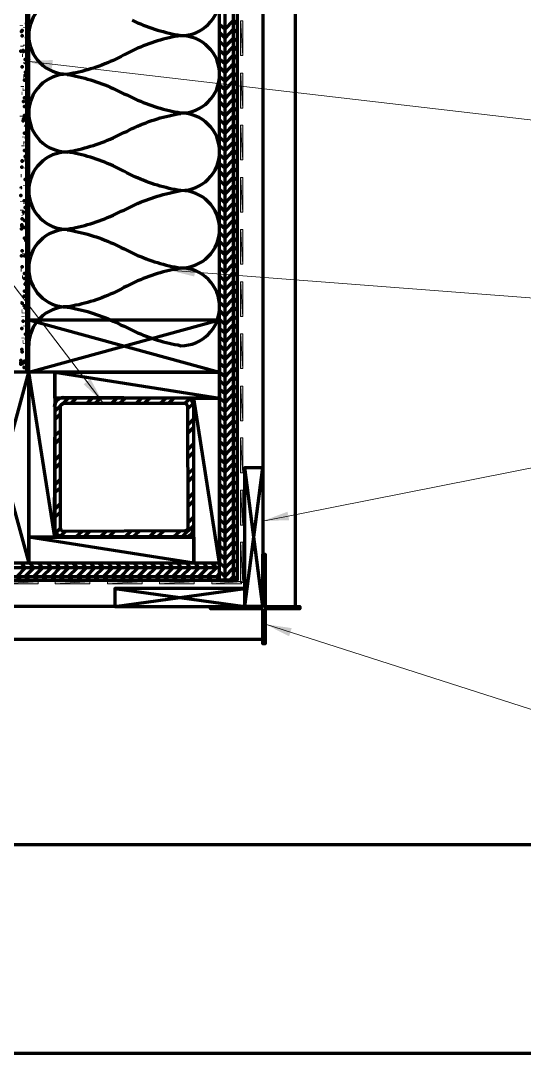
# Model space of a CAD drawing. Extents: x 157.9 to 227.5, y 0 to 46.
# Drawn here: x 178.22 to 192.7, y 0 to 29.68 of the extents above; entities that cross this region are included whole.
import ezdxf

# ---------------------------------------------------------------- set-up
doc = ezdxf.new("R2010")
doc.units = 0
doc.header["$MEASUREMENT"] = 0
for name, color, linetype, lineweight in [('Dt-Line 1', 9, 'Continuous', 0), ('Dt-Line 2', 6, 'Continuous', 9), ('Dt-Line 3', 7, 'Continuous', 15), ('Dt-Line 5', 54, 'Continuous', 50), ('Dt-Text', 121, 'Continuous', 20)]:
    doc.layers.add(name, color=color, linetype=linetype, lineweight=lineweight)
doc.styles.get("Standard").update_dxf_attribs({"font": 'Arial.ttf'})
doc.dimstyles.new('1 & 1 Half111', dxfattribs={"dimtxt": 0.75, "dimasz": 0.75, "dimexe": 1, "dimexo": 0.375, "dimgap": 0.5, "dimtad": 1, "dimdec": 4, "dimzin": 3, "dimdsep": 46, "dimlunit": 4, "dimtxsty": 'Standard', "dimblk": 'ARCHTICK', "dimcen": 0.09375, "dimdle": 1, "dimclrd": 253, "dimclre": 253, "dimclrt": 256, "dimadec": 0, "dimazin": 0, "dimtfac": 0.6, "dimtdec": 4, "dimtix": 1, "dimtmove": 2, "dimatfit": 0, "dimfxl": 1, "dimfrac": 1, "dimtolj": 1, "dimtzin": 0, "dimlwd": 9, "dimlwe": 9, "dimarcsym": 0})

# ---------------------------------------------------------------- blocks, each defined once
blk = doc.blocks.new('_ARCHTICK')
at = {"color": 0, "linetype": 'ByBlock', "const_width": 0.15}
blk.add_lwpolyline([(-0.5, -0.5), (0.5, 0.5)], dxfattribs=at)

msp = doc.modelspace()

# ---------------------------------------------------------------- hatches: boundary and pattern name
at = {"layer": 'Dt-Line 2', "linetype": 'Continuous', "lineweight": 0}
for points in [[(184.60668, 29.6707), (184.54009, 29.6707), (184.54009, 28.67191), (184.60668, 28.67191)], [(184.60668, 28.16585), (184.54009, 28.16585), (184.54009, 27.16707), (184.60668, 27.16707)], [(184.60668, 26.67433), (184.54009, 26.67433), (184.54009, 25.67554), (184.60668, 25.67554)], [(184.60668, 25.16949), (184.54009, 25.16949), (184.54009, 24.1707), (184.60668, 24.1707)], [(184.60668, 23.67796), (184.54009, 23.67796), (184.54009, 22.67917), (184.60668, 22.67917)], [(184.60668, 22.17312), (184.54009, 22.17312), (184.54009, 21.17433), (184.60668, 21.17433)], [(184.60668, 20.6816), (184.54009, 20.6816), (184.54009, 19.68281), (184.60668, 19.68281)], [(184.60668, 19.17675), (184.54009, 19.17675), (184.54009, 18.17796), (184.60668, 18.17796)], [(184.60668, 17.68523), (184.54009, 17.68523), (184.54009, 16.68644), (184.60668, 16.68644)], [(184.60668, 16.18039), (184.54009, 16.18039), (184.54009, 15.1816), (184.60668, 15.1816)], [(184.60668, 14.68886), (184.54009, 14.68886), (184.54009, 13.53026), (184.60668, 13.53026)], [(178.72048, 13.49031), (178.72048, 13.5569), (177.72169, 13.5569), (177.72169, 13.49031)], [(180.212, 13.49031), (180.212, 13.5569), (179.21321, 13.5569), (179.21321, 13.49031)], [(181.71685, 13.49031), (181.71685, 13.5569), (180.71806, 13.5569), (180.71806, 13.49031)], [(183.20837, 13.49031), (183.20837, 13.5569), (182.20958, 13.5569), (182.20958, 13.49031)]]:
    msp.add_hatch(color=256, dxfattribs=at).paths.add_polyline_path(points, flags=0)
at = {"layer": 'Dt-Line 2', "linetype": 'Continuous', "lineweight": 140}
msp.add_hatch(color=256, dxfattribs=at).paths.add_polyline_path([(184.56672, 13.49031), (184.56672, 13.5569), (183.71442, 13.5569), (183.71442, 13.49031)], flags=0)

# ---------------------------------------------------------------- linework, layer by layer
at = {"layer": 'Dt-Line 1', "linetype": 'Continuous', "lineweight": 158}
for p, q in [((178.24106, 29.52421), (178.24106, 29.53753)), ((178.33428, 29.48426), (178.33428, 29.47094)), ((178.3476, 29.3644), (178.36091, 29.3644)), ((178.40087, 29.27118), (178.40087, 29.2845)), ((178.25438, 28.95157), (178.25438, 28.93825)), ((178.33428, 28.9782), (178.33428, 28.96489)), ((178.44082, 28.87167), (178.44082, 28.85835)), ((178.44082, 28.8184), (178.45413, 28.8184)), ((178.26769, 28.68523), (178.28101, 28.68523)), ((178.45413, 28.56537), (178.45413, 28.55206)), ((178.33428, 28.47215), (178.33428, 28.45883)), ((178.3476, 28.41888), (178.36091, 28.4322)), ((178.30765, 28.05932), (178.32096, 28.05932)), ((178.26769, 27.79298), (178.26769, 27.77966)), ((178.28101, 27.71307), (178.29433, 27.71307)), ((178.3476, 27.67312), (178.3476, 27.68644)), ((178.25438, 27.59322), (178.26769, 27.59322)), ((178.40087, 27.43341), (178.40087, 27.44673)), ((178.40087, 27.39346), (178.41418, 27.40678)), ((178.44082, 27.5799), (178.44082, 27.56658)), ((178.38755, 27.24697), (178.40087, 27.24697)), ((178.24106, 26.92736), (178.24106, 26.94067)), ((178.33428, 26.67433), (178.3476, 26.66101)), ((178.30765, 26.3414), (178.30765, 26.32808)), ((178.30765, 26.16828), (178.32096, 26.16828)), ((178.41418, 26.23486), (178.41418, 26.24818)), ((178.29433, 26.07506), (178.29433, 26.08838)), ((178.33428, 25.67554), (178.3476, 25.67554)), ((178.3476, 25.62227), (178.36091, 25.62227)), ((178.41418, 25.55569), (178.41418, 25.54237)), ((178.33428, 25.44915), (178.33428, 25.43583)), ((178.44082, 25.4891), (178.45413, 25.47578)), ((178.22774, 25.22276), (178.24106, 25.22276)), ((178.33428, 24.9431), (178.33428, 24.92978)), ((178.3476, 25.15617), (178.36091, 25.15617)), ((178.38755, 25.19612), (178.40087, 25.19612)), ((178.4275, 24.66343), (178.44082, 24.66343)), ((178.25438, 24.47699), (178.25438, 24.49031)), ((178.33428, 24.43704), (178.33428, 24.42373)), ((178.41418, 24.54358), (178.4275, 24.54358)), ((178.24106, 24.23728), (178.24106, 24.22397)), ((178.28101, 24.10411), (178.29433, 24.0908)), ((178.40087, 24.18402), (178.40087, 24.1707)), ((178.37423, 24.03753), (178.38755, 24.03753)), ((178.36091, 23.45157), (178.36091, 23.46489)), ((178.44082, 23.29176), (178.45413, 23.29176)), ((178.30765, 22.99879), (178.30765, 22.98547)), ((178.38755, 22.97215), (178.40087, 22.95883)), ((178.36091, 22.6259), (178.37423, 22.6259)), ((178.44082, 22.59927), (178.44082, 22.58595)), ((178.22774, 22.51937), (178.24106, 22.51937)), ((178.26769, 22.31961), (178.28101, 22.31961)), ((178.36091, 22.29297), (178.37423, 22.27966)), ((178.37423, 22.1598), (178.37423, 22.17312)), ((178.4275, 21.97336), (178.44082, 21.97336)), ((178.22774, 21.57385), (178.24106, 21.57385)), ((178.33428, 21.41404), (178.33428, 21.40072)), ((178.25438, 21.33414), (178.26769, 21.33414)), ((178.28101, 21.17433), (178.28101, 21.16101)), ((178.29433, 21.28087), (178.29433, 21.26755)), ((178.36091, 21.26755), (178.37423, 21.26755)), ((178.33428, 20.90799), (178.33428, 20.89467)), ((178.29433, 20.54842), (178.29433, 20.56174)), ((178.28101, 20.4552), (178.29433, 20.4552)), ((178.33428, 20.40193), (178.33428, 20.38862)), ((178.36091, 19.89588), (178.36091, 19.88256)), ((178.28101, 19.74939), (178.29433, 19.74939)), ((179.1999, 18.45762), (179.5861, 18.83051)), ((179.65268, 18.6707), (179.81249, 18.83051)), ((180.11878, 18.6707), (180.27859, 18.83051)), ((180.34518, 18.6707), (180.5183, 18.83051)), ((180.82459, 18.6707), (180.9844, 18.83051)), ((181.05099, 18.6707), (181.22411, 18.83051)), ((181.53041, 18.6707), (181.69021, 18.83051)), ((181.7568, 18.6707), (181.92992, 18.83051)), ((182.2229, 18.6707), (182.39602, 18.83051)), ((182.46261, 18.6707), (182.62241, 18.83051)), ((182.92871, 18.6707), (183.06188, 18.80387)), ((183.03525, 18.53753), (183.18174, 18.6707)), ((179.1999, 18.21792), (179.37302, 18.39104)), ((183.03525, 18.05811), (183.19505, 18.23123)), ((179.1999, 17.75181), (179.37302, 17.91162)), ((183.03525, 17.83172), (183.19505, 17.99152)), ((179.1999, 17.5121), (179.37302, 17.68523)), ((183.03525, 17.3523), (183.19505, 17.52542)), ((179.1999, 17.046), (179.37302, 17.21913)), ((183.03525, 17.12591), (183.19505, 17.28571)), ((179.1999, 16.80629), (179.37302, 16.97942)), ((183.03525, 16.6598), (183.19505, 16.81961)), ((179.1999, 16.34019), (179.37302, 16.51332)), ((183.03525, 16.42009), (183.19505, 16.59322)), ((179.1999, 16.1138), (179.37302, 16.2736)), ((183.03525, 15.95399), (183.19505, 16.1138)), ((179.1999, 15.63438), (179.37302, 15.8075)), ((183.03525, 15.71428), (183.19505, 15.88741)), ((179.1999, 15.40799), (179.37302, 15.56779)), ((182.86212, 14.84867), (183.19505, 15.1816)), ((183.03525, 15.24818), (183.19505, 15.4213)), ((179.23985, 14.96852), (179.37302, 15.10169)), ((179.3597, 14.86198), (179.50619, 15.00847)), ((179.81249, 14.84867), (179.98561, 15.00847)), ((180.0522, 14.84867), (180.212, 15.00847)), ((180.5183, 14.84867), (180.67811, 15.00847)), ((180.75801, 14.84867), (180.91781, 15.00847)), ((181.22411, 14.84867), (181.38392, 15.00847)), ((181.4505, 14.84867), (181.62363, 15.00847)), ((181.92992, 14.84867), (182.08973, 15.00847)), ((182.15631, 14.84867), (182.32944, 15.00847)), ((182.62241, 14.84867), (182.79554, 15.00847)), ((183.94082, 13.95641), (167.37423, 13.95641))]:
    msp.add_line(p, q, dxfattribs=at)
at = {"layer": 'Dt-Line 1', "linetype": 'Continuous', "lineweight": 211}
for p, q in [((178.45413, 21.08111), (183.94082, 19.57627)), ((176.94929, 19.58959), (178.45413, 14.08959))]:
    msp.add_line(p, q, dxfattribs=at)
at = {"layer": 'Dt-Line 1', "linetype": 'Continuous', "lineweight": 158}
for points in [[(179.56612, 30.36319, 0.41421527), (178.45413, 29.25121, 0.41421521), (179.56612, 28.13922, 0.41421552), (178.45413, 27.02724, 0.41421552), (179.56612, 25.90193, 0.41421552), (178.45413, 24.78995, 0.41421527), (179.56612, 23.67796, 0.41421576), (178.45413, 22.56598, 0.41421552), (179.55494, 21.44531), (179.64051, 21.43101), (179.72576, 21.41526), (179.81068, 21.39804), (179.89525, 21.37939), (179.97945, 21.35929), (180.06326, 21.33776), (180.14667, 21.31479), (180.22965, 21.29041), (180.31218, 21.26461), (180.39426, 21.2374), (180.47586, 21.20878), (180.55696, 21.17877), (180.63755, 21.14737), (180.7176, 21.11458), (180.7971, 21.08041), (180.87603, 21.04487), (180.95438, 21.00796), (181.03212, 20.96969), (181.10923, 20.93007), (181.19551, 20.90048), (181.27198, 20.8595), (181.34909, 20.81987), (181.42682, 20.78159), (181.50516, 20.74467), (181.58409, 20.70913), (181.66359, 20.67495), (181.74364, 20.64215), (181.82422, 20.61074), (181.90532, 20.58072), (181.98691, 20.5521), (182.06899, 20.52488), (182.15152, 20.49907), (182.2345, 20.47468), (182.3179, 20.45171), (182.40171, 20.43017), (182.48591, 20.41006), (182.57048, 20.3914), (182.6554, 20.37418), (182.74065, 20.35841), (182.82883, 20.33535, 0.41421527), (183.94082, 21.44733, 0.41421497), (182.82883, 22.57264, 0.41421552), (183.94082, 23.68462, 0.41421527), (182.82883, 24.79661, 0.41421557), (183.94082, 25.90859, 0.41421527), (182.82883, 27.02058, 0.41421552), (183.94082, 28.13256, 0.41421503), (182.82883, 29.24455, 0.41421527), (183.94082, 30.35653, 0.41421527)], [(179.55494, 23.66928), (179.64051, 23.65498), (179.72576, 23.63922), (179.81068, 23.62202), (179.89525, 23.60336), (179.97945, 23.58326), (180.06326, 23.56173), (180.14667, 23.53876), (180.22965, 23.51438), (180.31218, 23.48858), (180.39426, 23.46137), (180.47586, 23.43275), (180.55696, 23.40274), (180.63755, 23.37134), (180.7176, 23.33855), (180.7971, 23.30438), (180.87603, 23.26884), (180.95438, 23.23193), (181.03212, 23.19366), (181.10923, 23.15404), (181.19551, 23.12445), (181.27198, 23.08347), (181.34909, 23.04384), (181.42682, 23.00556), (181.50516, 22.96865), (181.58409, 22.9331), (181.66359, 22.89892), (181.74364, 22.86612), (181.82422, 22.83471), (181.90532, 22.80469), (181.98691, 22.77607), (182.06899, 22.74885), (182.15152, 22.72304), (182.2345, 22.69865), (182.3179, 22.67568), (182.40171, 22.65414), (182.48591, 22.63403), (182.57048, 22.61537), (182.6554, 22.59815), (182.74065, 22.58238), (182.82622, 22.56388), (182.74065, 22.54957), (182.6554, 22.53381), (182.57048, 22.51659), (182.48591, 22.49792), (182.40171, 22.47782), (182.3179, 22.45628), (182.2345, 22.43331), (182.15152, 22.40891), (182.06899, 22.38311), (181.98691, 22.35589), (181.90532, 22.32726), (181.82422, 22.29724), (181.74364, 22.26583), (181.66359, 22.23303), (181.58409, 22.19886), (181.50516, 22.16331), (181.42682, 22.12639), (181.34909, 22.08812), (181.27198, 22.04849), (181.18612, 22.0058), (181.10965, 21.96483), (181.03255, 21.92519), (180.95481, 21.88692), (180.87647, 21.85), (180.79754, 21.81445), (180.71805, 21.78028), (180.638, 21.74748), (180.55741, 21.71607), (180.47632, 21.68605), (180.39472, 21.65742), (180.31265, 21.63021), (180.23011, 21.6044), (180.14713, 21.58001), (180.06373, 21.55704), (179.97992, 21.53549), (179.89572, 21.51539), (179.81116, 21.49672), (179.72624, 21.4795), (179.64099, 21.46374), (179.56612, 21.45399, 0.41421552), (178.45413, 20.34201)]]:
    msp.add_lwpolyline(points, format="xyb", dxfattribs=at)
for points in [[(181.42682, 29.69079), (181.50516, 29.65387), (181.58409, 29.61832), (181.66359, 29.58415), (181.74364, 29.55135), (181.82422, 29.51994), (181.90532, 29.48992), (181.98691, 29.4613), (182.06899, 29.43408), (182.15152, 29.40827), (182.2345, 29.38388), (182.3179, 29.36091), (182.40171, 29.33937), (182.48591, 29.31926), (182.57048, 29.30059), (182.6554, 29.28338), (182.74065, 29.26761), (182.82622, 29.25331), (182.74065, 29.2348), (182.6554, 29.21904), (182.57048, 29.20182), (182.48591, 29.18315), (182.40171, 29.16305), (182.3179, 29.14151), (182.2345, 29.11854), (182.15152, 29.09414), (182.06899, 29.06833), (181.98691, 29.04112), (181.90532, 29.01249), (181.82422, 28.98247), (181.74364, 28.95106), (181.66359, 28.91826), (181.58409, 28.88409), (181.50516, 28.84854), (181.42682, 28.81162), (181.34909, 28.77335), (181.27198, 28.73372), (181.19551, 28.69274), (181.10965, 28.65005), (181.03255, 28.61042), (180.95481, 28.57215), (180.87647, 28.53523), (180.79754, 28.49968), (180.71805, 28.46551), (180.638, 28.43271), (180.55741, 28.4013), (180.47632, 28.37128), (180.39472, 28.34265), (180.31265, 28.31543), (180.23011, 28.28963), (180.14713, 28.26523), (180.06373, 28.24226), (179.97992, 28.22072), (179.89572, 28.20062), (179.81116, 28.18195), (179.72624, 28.16473), (179.64099, 28.14897), (179.55542, 28.13466), (179.64051, 28.11624), (179.72576, 28.10048), (179.81068, 28.08327), (179.89525, 28.06462), (179.97945, 28.04452), (180.06326, 28.02299), (180.14667, 28.00002), (180.22965, 27.97564), (180.31218, 27.94984), (180.39426, 27.92263), (180.47586, 27.89401), (180.55696, 27.864), (180.63755, 27.8326), (180.7176, 27.79981), (180.7971, 27.76564), (180.87603, 27.7301), (180.95438, 27.69319), (181.03212, 27.65492), (181.10923, 27.6153), (181.18571, 27.57432), (181.27198, 27.54473), (181.34909, 27.5051), (181.42682, 27.46682), (181.50516, 27.4299), (181.58409, 27.39435), (181.66359, 27.36018), (181.74364, 27.32738), (181.82422, 27.29597), (181.90532, 27.26595), (181.98691, 27.23733), (182.06899, 27.21011), (182.15152, 27.1843), (182.2345, 27.15991), (182.3179, 27.13694), (182.40171, 27.1154), (182.48591, 27.09529), (182.57048, 27.07662), (182.6554, 27.05941), (182.74065, 27.04364), (182.82622, 27.02934)], [(183.94082, 29.57748), (184.10062, 29.43099), (184.34033, 29.68401), (184.44687, 29.57748)], [(178.26769, 29.39104), (178.26769, 29.39104), (178.26769, 29.39105)], [(178.38755, 29.5908), (178.38755, 29.5908), (178.38755, 29.59081)], [(183.94082, 29.33777), (184.10062, 29.17796), (184.34033, 29.43099), (184.44687, 29.33777)], [(178.24106, 29.3644), (178.24106, 29.3644), (178.24106, 29.36442)], [(178.26769, 29.24455), (178.26769, 29.24455), (178.26769, 29.24456)], [(178.38755, 29.19128), (178.38755, 29.19128), (178.38755, 29.19129)], [(178.4275, 29.13801), (178.4275, 29.13801), (178.4275, 29.13802)], [(183.94082, 29.08474), (184.10062, 28.93825), (184.34033, 29.17796), (184.44687, 29.08474)], [(178.22774, 28.80508), (178.22774, 28.80508), (178.22774, 28.80509)], [(178.29433, 28.8184), (178.29433, 28.8184), (178.29433, 28.81841)], [(178.30765, 28.79176), (178.30765, 28.79176), (178.30765, 28.79178)], [(183.94082, 28.83171), (184.10062, 28.68523), (184.34033, 28.93825), (184.44687, 28.83171)], [(178.3476, 28.56537), (178.3476, 28.56537), (178.3476, 28.56538)], [(183.94082, 28.57869), (184.10062, 28.4322), (184.34033, 28.68523), (184.44687, 28.57869)], [(178.26769, 28.3523), (178.26769, 28.3523), (178.26769, 28.35231)], [(178.4275, 28.47215), (178.4275, 28.47215), (178.4275, 28.47216)], [(183.94082, 28.33898), (184.10062, 28.17917), (184.34033, 28.4322), (184.44687, 28.33898)], [(178.33428, 27.9661), (178.33428, 27.9661), (178.33428, 27.96611)], [(178.3476, 28.11259), (178.3476, 28.11259), (178.3476, 28.1126)], [(178.36091, 28.19249), (178.36091, 28.19249), (178.36091, 28.1925)], [(183.94082, 28.08595), (184.10062, 27.93946), (184.34033, 28.17917), (184.44687, 28.08595)], [(183.94082, 27.83293), (184.10062, 27.68644), (184.34033, 27.93946), (184.44687, 27.83293)], [(178.44082, 27.69975), (178.44082, 27.69975), (178.44082, 27.69977)], [(183.94082, 27.5799), (184.10062, 27.43341), (184.34033, 27.68644), (184.44687, 27.5799)], [(178.30765, 27.35351), (178.30765, 27.35351), (178.30765, 27.35352)], [(178.33428, 27.46005), (178.33428, 27.46005), (178.33428, 27.46006)], [(178.37423, 27.44673), (178.37423, 27.44673), (178.37423, 27.44674)], [(178.40087, 27.34019), (178.40087, 27.34019), (178.40087, 27.3402)], [(183.94082, 27.34019), (184.10062, 27.18038), (184.34033, 27.43341), (184.44687, 27.34019)], [(178.33428, 27.20702), (178.33428, 27.20702), (178.33428, 27.20703)], [(179.55542, 23.68672), (179.64099, 23.70103), (179.72624, 23.71679), (179.81116, 23.73401), (179.89572, 23.75268), (179.97992, 23.77278), (180.06373, 23.79432), (180.14713, 23.81729), (180.23011, 23.84169), (180.31265, 23.86749), (180.39472, 23.89471), (180.47632, 23.92334), (180.55741, 23.95336), (180.638, 23.98477), (180.71805, 24.01756), (180.79754, 24.05174), (180.87647, 24.08729), (180.95481, 24.1242), (181.03255, 24.16248), (181.10965, 24.20211), (181.19551, 24.23148), (181.27198, 24.27246), (181.34909, 24.31209), (181.42682, 24.35036), (181.50516, 24.38728), (181.58409, 24.42283), (181.66359, 24.45701), (181.74364, 24.4898), (181.82422, 24.52122), (181.90532, 24.55124), (181.98691, 24.57986), (182.06899, 24.60708), (182.15152, 24.63289), (182.2345, 24.65728), (182.3179, 24.68025), (182.40171, 24.70179), (182.48591, 24.72189), (182.57048, 24.74056), (182.6554, 24.75778), (182.74065, 24.77354), (182.82622, 24.79205), (182.74065, 24.80635), (182.6554, 24.82212), (182.57048, 24.83934), (182.48591, 24.858), (182.40171, 24.87811), (182.3179, 24.89965), (182.2345, 24.92262), (182.15152, 24.94701), (182.06899, 24.97282), (181.98691, 25.00004), (181.90532, 25.02866), (181.82422, 25.05868), (181.74364, 25.09009), (181.66359, 25.12289), (181.58409, 25.15707), (181.50516, 25.19262), (181.42682, 25.22953), (181.34909, 25.26781), (181.27198, 25.30744), (181.18571, 25.35035), (181.10923, 25.39132), (181.03212, 25.43095), (180.95438, 25.46922), (180.87603, 25.50612), (180.7971, 25.54167), (180.7176, 25.57584), (180.63755, 25.60862), (180.55696, 25.64003), (180.47586, 25.67004), (180.39426, 25.69866), (180.31218, 25.72587), (180.22965, 25.75167), (180.14667, 25.77605), (180.06326, 25.79901), (179.97945, 25.82055), (179.89525, 25.84065), (179.81068, 25.8593), (179.72576, 25.87651), (179.64051, 25.89227), (179.55542, 25.91069), (179.64099, 25.925), (179.72624, 25.94076), (179.81116, 25.95798), (179.89572, 25.97665), (179.97992, 25.99675), (180.06373, 26.01829), (180.14713, 26.04126), (180.23011, 26.06566), (180.31265, 26.09146), (180.39472, 26.11868), (180.47632, 26.14731), (180.55741, 26.17733), (180.638, 26.20874), (180.71805, 26.24153), (180.79754, 26.27571), (180.87647, 26.31126), (180.95481, 26.34818), (181.03255, 26.38645), (181.10965, 26.42608), (181.18612, 26.46706), (181.27198, 26.49643), (181.34909, 26.53606), (181.42682, 26.57433), (181.50516, 26.61125), (181.58409, 26.6468), (181.66359, 26.68098), (181.74364, 26.71377), (181.82422, 26.74518), (181.90532, 26.7752), (181.98691, 26.80383), (182.06899, 26.83105), (182.15152, 26.85685), (182.2345, 26.88125), (182.3179, 26.90422), (182.40171, 26.92576), (182.48591, 26.94587), (182.57048, 26.96453), (182.6554, 26.98175), (182.74065, 26.99751), (182.82622, 27.01182)], [(183.94082, 27.08716), (184.10062, 26.94067), (184.34033, 27.18038), (184.44687, 27.08716)], [(178.29433, 26.79419), (178.29433, 26.79419), (178.29433, 26.7942)], [(178.30765, 26.84745), (178.30765, 26.84745), (178.30765, 26.84747)], [(178.32096, 26.88741), (178.32096, 26.88741), (178.32096, 26.88742)], [(178.33428, 26.95399), (178.33428, 26.95399), (178.33428, 26.954)], [(178.37423, 26.87409), (178.37423, 26.87409), (178.37423, 26.8741)], [(183.94082, 26.83414), (184.10062, 26.68765), (184.34033, 26.94067), (184.44687, 26.83414)], [(178.33428, 26.44794), (178.33428, 26.44794), (178.33428, 26.44795)], [(183.94082, 26.58111), (184.10062, 26.43462), (184.34033, 26.68765), (184.44687, 26.58111)], [(183.94082, 26.3414), (184.10062, 26.1816), (184.34033, 26.43462), (184.44687, 26.3414)], [(178.38755, 26.30145), (178.38755, 26.30145), (178.38755, 26.30146)], [(178.38755, 26.1816), (178.38755, 26.1816), (178.38755, 26.18161)], [(183.94082, 26.08838), (184.10062, 25.94188), (184.34033, 26.1816), (184.44687, 26.08838)], [(178.33428, 25.94188), (178.33428, 25.94188), (178.33428, 25.9419)], [(183.94082, 25.83535), (184.10062, 25.68886), (184.34033, 25.94188), (184.44687, 25.83535)], [(178.3476, 25.76876), (178.3476, 25.76876), (178.3476, 25.76877)], [(183.94082, 25.58232), (184.10062, 25.43583), (184.34033, 25.68886), (184.44687, 25.58232)], [(178.25438, 25.46247), (178.25438, 25.46247), (178.25438, 25.46248)], [(183.94082, 25.34261), (184.10062, 25.18281), (184.34033, 25.43583), (184.44687, 25.34261)], [(178.3476, 25.11622), (178.3476, 25.11622), (178.3476, 25.11623)], [(178.4275, 24.95641), (178.4275, 24.95641), (178.4275, 24.95643)], [(183.94082, 25.08959), (184.10062, 24.9431), (184.34033, 25.18281), (184.44687, 25.08959)], [(183.94082, 24.83656), (184.10062, 24.69007), (184.34033, 24.9431), (184.44687, 24.83656)], [(178.25438, 24.87651), (178.22774, 24.87651), (178.22774, 24.86319)], [(178.22774, 24.65012), (178.22774, 24.65012), (178.22774, 24.65013)], [(178.44082, 24.79661), (178.44082, 24.79661), (178.44082, 24.79662)], [(183.94082, 24.58353), (184.10062, 24.43704), (184.34033, 24.69007), (184.44687, 24.58353)], [(183.94082, 24.34382), (184.10062, 24.18402), (184.34033, 24.43704), (184.44687, 24.34382)], [(178.30765, 24.1707), (178.30765, 24.1707), (178.30765, 24.17071)], [(178.3476, 24.30387), (178.3476, 24.30387), (178.3476, 24.30388)], [(183.94082, 24.0908), (184.10062, 23.94431), (184.34033, 24.18402), (184.44687, 24.0908)], [(178.25438, 23.81113), (178.25438, 23.81113), (178.25438, 23.81115)], [(178.25438, 23.7845), (178.25438, 23.7845), (178.25438, 23.78451)], [(178.26769, 23.98426), (178.26769, 23.98426), (178.26769, 23.98427)], [(178.29433, 23.74455), (178.29433, 23.74455), (178.29433, 23.74456)], [(178.33428, 23.93099), (178.33428, 23.93099), (178.33428, 23.931)], [(183.94082, 23.83777), (184.10062, 23.69128), (184.34033, 23.94431), (184.44687, 23.83777)], [(178.24106, 23.69128), (178.24106, 23.69128), (178.24106, 23.69129)], [(178.33428, 23.73123), (178.33428, 23.73123), (178.33428, 23.73124)], [(183.94082, 23.58474), (184.10062, 23.43825), (184.34033, 23.69128), (184.44687, 23.58474)], [(178.37423, 23.38499), (178.37423, 23.38499), (178.37423, 23.385)], [(178.37423, 23.35835), (178.37423, 23.35835), (178.37423, 23.35836)], [(178.41418, 23.23849), (178.41418, 23.23849), (178.41418, 23.23851)], [(183.94082, 23.34503), (184.10062, 23.18523), (184.34033, 23.43825), (184.44687, 23.34503)], [(183.94082, 23.09201), (184.10062, 22.94552), (184.34033, 23.18523), (184.44687, 23.09201)], [(178.24106, 22.91888), (178.24106, 22.91888), (178.24106, 22.9189)], [(178.26769, 23.06537), (178.26769, 23.06537), (178.26769, 23.06538)], [(178.33428, 22.91888), (178.33428, 22.91888), (178.33428, 22.9189)], [(178.41418, 22.98547), (178.41418, 22.98547), (178.41418, 22.98548)], [(183.94082, 22.83898), (184.10062, 22.69249), (184.34033, 22.94552), (184.44687, 22.83898)], [(178.26769, 22.59927), (178.26769, 22.59927), (178.26769, 22.59928)], [(178.41418, 22.74576), (178.41418, 22.74576), (178.41418, 22.74577)], [(183.94082, 22.58595), (184.10062, 22.43946), (184.34033, 22.69249), (184.44687, 22.58595)], [(178.33428, 22.41283), (178.33428, 22.41283), (178.33428, 22.41284)], [(178.33428, 22.26634), (178.33428, 22.26634), (178.33428, 22.26635)], [(178.40087, 22.45278), (178.40087, 22.45278), (178.40087, 22.45279)], [(178.4275, 22.26634), (178.4275, 22.26634), (178.4275, 22.26635)], [(183.94082, 22.34624), (184.10062, 22.18644), (184.34033, 22.43946), (184.44687, 22.34624)], [(178.3476, 22.10653), (178.3476, 22.10653), (178.3476, 22.10655)], [(183.94082, 22.09322), (184.10062, 21.94673), (184.34033, 22.18644), (184.44687, 22.09322)], [(178.32096, 21.76029), (178.32096, 21.76029), (178.32096, 21.7603)], [(178.33428, 21.90678), (178.33428, 21.90678), (178.33428, 21.90679)], [(178.38755, 21.76029), (178.38755, 21.76029), (178.38755, 21.7603)], [(183.94082, 21.84019), (184.10062, 21.6937), (184.34033, 21.94673), (184.44687, 21.84019)], [(183.94082, 21.58716), (184.10062, 21.44067), (184.34033, 21.6937), (184.44687, 21.58716)], [(178.26769, 21.56053), (178.26769, 21.56053), (178.26769, 21.56054)], [(178.32096, 21.48063), (178.32096, 21.48063), (178.32096, 21.48064)], [(178.36091, 21.41404), (178.36091, 21.41404), (178.36091, 21.41405)], [(178.4275, 21.6138), (178.4275, 21.6138), (178.4275, 21.61381)], [(178.4275, 21.58716), (178.4275, 21.58716), (178.4275, 21.58718)], [(178.44082, 21.50726), (178.44082, 21.50726), (178.44082, 21.50727)], [(183.94082, 21.34746), (184.10062, 21.18765), (184.34033, 21.44067), (184.44687, 21.34746)], [(183.94082, 21.09443), (184.10062, 20.94794), (184.34033, 21.18765), (184.44687, 21.09443)], [(178.25438, 20.82808), (178.25438, 20.82808), (178.25438, 20.8281)], [(178.29433, 21.04116), (178.29433, 21.04116), (178.29433, 21.04117)], [(178.4275, 20.86804), (178.4275, 20.86804), (178.4275, 20.86805)], [(183.94082, 20.8414), (184.10062, 20.69491), (184.34033, 20.94794), (184.44687, 20.8414)], [(178.36091, 20.66828), (178.36091, 20.66828), (178.36091, 20.66829)], [(178.38755, 20.52179), (178.38755, 20.52179), (178.38755, 20.5218)], [(178.44082, 20.64164), (178.44082, 20.64164), (178.44082, 20.64166)], [(183.94082, 20.58837), (184.10062, 20.44189), (184.34033, 20.69491), (184.44687, 20.58837)], [(178.25438, 20.22881), (178.25438, 20.22881), (178.25438, 20.22882)], [(183.94082, 20.34866), (184.10062, 20.18886), (184.34033, 20.44189), (184.44687, 20.34866)], [(183.94082, 20.09564), (184.10062, 19.94915), (184.34033, 20.18886), (184.44687, 20.09564)], [(178.22774, 19.9092), (178.22774, 19.9092), (178.22774, 19.90921)], [(178.26769, 20.16222), (178.26769, 20.16222), (178.26769, 20.16224)], [(178.33428, 19.89588), (178.33428, 19.89588), (178.33428, 19.89589)], [(183.94082, 19.84261), (184.10062, 19.69612), (184.34033, 19.94915), (184.44687, 19.84261)], [(178.22774, 19.84261), (178.22774, 19.84261), (178.22774, 19.84262)], [(178.22774, 19.80266), (178.22774, 19.80266), (178.22774, 19.80267)], [(178.30765, 19.84261), (178.30765, 19.84261), (178.30765, 19.84262)], [(178.32096, 19.70944), (178.32096, 19.70944), (178.32096, 19.70945)], [(183.94082, 19.58959), (184.10062, 19.4431), (184.34033, 19.69612), (184.44687, 19.58959)], [(183.94082, 19.34988), (184.10062, 19.19007), (184.34033, 19.4431), (184.44687, 19.34988)], [(183.94082, 19.09685), (184.10062, 18.95036), (184.34033, 19.19007), (184.44687, 19.09685)], [(183.94082, 18.84382), (184.10062, 18.69733), (184.34033, 18.95036), (184.44687, 18.84382)], [(183.94082, 18.5908), (184.10062, 18.44431), (184.34033, 18.69733), (184.44687, 18.5908)], [(183.94082, 18.35109), (184.10062, 18.19128), (184.34033, 18.44431), (184.44687, 18.35109)], [(183.94082, 18.09806), (184.10062, 17.95157), (184.34033, 18.19128), (184.44687, 18.09806)], [(183.94082, 17.84503), (184.10062, 17.69855), (184.34033, 17.95157), (184.44687, 17.84503)], [(183.94082, 17.59201), (184.10062, 17.44552), (184.34033, 17.69855), (184.44687, 17.59201)], [(183.94082, 17.3523), (184.10062, 17.19249), (184.34033, 17.44552), (184.44687, 17.3523)], [(183.94082, 17.09927), (184.10062, 16.95278), (184.34033, 17.19249), (184.44687, 17.09927)], [(183.94082, 16.84624), (184.10062, 16.69976), (184.34033, 16.95278), (184.44687, 16.84624)], [(183.94082, 16.59322), (184.10062, 16.44673), (184.34033, 16.69976), (184.44687, 16.59322)], [(183.94082, 16.35351), (184.10062, 16.1937), (184.34033, 16.44673), (184.44687, 16.35351)], [(183.94082, 16.10048), (184.10062, 15.95399), (184.34033, 16.1937), (184.44687, 16.10048)], [(183.94082, 15.84746), (184.10062, 15.70097), (184.34033, 15.95399), (184.44687, 15.84746)], [(183.94082, 15.59443), (184.10062, 15.44794), (184.34033, 15.70097), (184.44687, 15.59443)], [(183.94082, 15.35472), (184.10062, 15.19491), (184.34033, 15.44794), (184.44687, 15.35472)], [(183.94082, 15.10169), (184.10062, 14.9552), (184.34033, 15.19491), (184.44687, 15.10169)], [(183.94082, 14.84867), (184.10062, 14.70218), (184.34033, 14.9552), (184.44687, 14.84867)], [(183.94082, 14.59564), (184.10062, 14.44915), (184.34033, 14.70218), (184.44687, 14.59564)], [(183.94082, 14.35593), (184.10062, 14.19612), (184.34033, 14.44915), (184.44687, 14.35593)], [(178.21443, 14.1029), (178.3476, 13.95641), (178.10789, 13.70339), (178.21443, 13.59685)], [(178.45413, 14.1029), (178.60062, 13.95641), (178.3476, 13.70339), (178.45413, 13.59685)], [(178.70716, 14.1029), (178.85365, 13.95641), (178.60062, 13.70339), (178.70716, 13.59685)], [(178.96019, 14.1029), (179.10668, 13.95641), (178.85365, 13.70339), (178.96019, 13.59685)], [(179.21321, 14.1029), (179.34639, 13.95641), (179.10668, 13.70339), (179.21321, 13.59685)], [(179.45292, 14.1029), (179.59941, 13.95641), (179.34639, 13.70339), (179.45292, 13.59685)], [(179.70595, 14.1029), (179.85244, 13.95641), (179.59941, 13.70339), (179.70595, 13.59685)], [(179.95898, 14.1029), (180.10547, 13.95641), (179.85244, 13.70339), (179.95898, 13.59685)], [(180.212, 14.1029), (180.34518, 13.95641), (180.10547, 13.70339), (180.212, 13.59685)], [(180.45171, 14.1029), (180.5982, 13.95641), (180.34518, 13.70339), (180.45171, 13.59685)], [(180.70474, 14.1029), (180.85123, 13.95641), (180.5982, 13.70339), (180.70474, 13.59685)], [(180.95777, 14.1029), (181.10426, 13.95641), (180.85123, 13.70339), (180.95777, 13.59685)], [(181.21079, 14.1029), (181.34396, 13.95641), (181.10426, 13.70339), (181.21079, 13.59685)], [(181.4505, 14.1029), (181.59699, 13.95641), (181.34396, 13.70339), (181.4505, 13.59685)], [(181.70353, 14.1029), (181.85002, 13.95641), (181.59699, 13.70339), (181.70353, 13.59685)], [(181.95656, 14.1029), (182.10304, 13.95641), (181.85002, 13.70339), (181.95656, 13.59685)], [(182.20958, 14.1029), (182.34275, 13.95641), (182.10304, 13.70339), (182.20958, 13.59685)], [(182.44929, 14.1029), (182.59578, 13.95641), (182.34275, 13.70339), (182.44929, 13.59685)], [(182.70232, 14.1029), (182.84881, 13.95641), (182.59578, 13.70339), (182.70232, 13.59685)], [(182.95534, 14.1029), (183.10183, 13.95641), (182.84881, 13.70339), (182.95534, 13.59685)], [(183.20837, 14.1029), (183.34154, 13.95641), (183.10183, 13.70339), (183.20837, 13.59685)], [(183.44808, 14.1029), (183.59457, 13.95641), (183.34154, 13.70339), (183.44808, 13.59685)], [(183.70111, 14.1029), (183.8476, 13.95641), (183.59457, 13.70339), (183.70111, 13.59685)], [(183.94082, 14.1029), (184.10062, 13.95641), (184.34033, 14.19612), (184.44687, 14.1029)], [(183.94082, 13.84988), (184.10062, 13.70339), (184.34033, 13.95641), (184.44687, 13.84988)], [(167.46745, 13.59685), (167.37423, 13.70339), (183.94082, 13.70339)], [(183.94082, 13.79661), (183.8476, 13.70339), (183.95413, 13.59685), (183.94082, 13.59685)], [(184.44687, 13.59685), (184.34033, 13.70339), (184.23379, 13.59685)]]:
    msp.add_lwpolyline(points, dxfattribs=at)
for points in [[(178.32096, 24.50363), (178.32096, 24.50364), (178.32096, 24.49031)], [(178.3476, 23.42494), (178.3476, 23.42495), (178.33428, 23.42494)]]:
    msp.add_lwpolyline(points, close=True, dxfattribs=at)
at = {"layer": 'Dt-Line 1', "linetype": 'Continuous', "lineweight": 211}
msp.add_lwpolyline([(176.94929, 14.08959), (178.45413, 19.57627), (183.94082, 21.08111)], dxfattribs=at)
at = {"layer": 'Dt-Line 1', "linetype": 'Continuous', "lineweight": 158}
for p in [(178.26769, 29.39104), (178.38755, 29.5908), (178.24106, 29.3644), (178.26769, 29.24455), (178.38755, 29.19128), (178.4275, 29.13801), (178.22774, 28.80508), (178.29433, 28.8184), (178.30765, 28.79176), (178.3476, 28.56537), (178.26769, 28.3523), (178.4275, 28.47215), (178.33428, 27.9661), (178.3476, 28.11259), (178.36091, 28.19249), (178.44082, 27.69975), (178.30765, 27.35351), (178.33428, 27.46005), (178.37423, 27.44673), (178.40087, 27.34019), (178.33428, 27.20702), (178.29433, 26.79419), (178.30765, 26.84745), (178.32096, 26.88741), (178.33428, 26.95399), (178.37423, 26.87409), (178.33428, 26.44794), (178.38755, 26.30145), (178.38755, 26.1816), (178.33428, 25.94188), (178.26769, 25.64891), (178.26769, 25.63559), (178.3476, 25.76876), (178.25438, 25.46247), (178.3476, 25.11622), (178.4275, 24.95641), (178.22774, 24.65012), (178.44082, 24.79661), (178.32096, 24.50363), (178.30765, 24.1707), (178.3476, 24.30387), (178.25438, 23.81113), (178.25438, 23.7845), (178.26769, 23.98426), (178.29433, 23.74455), (178.33428, 23.93099), (178.24106, 23.69128), (178.33428, 23.73123), (178.33428, 23.42494), (178.3476, 23.42494), (178.37423, 23.38499), (178.37423, 23.35835), (178.41418, 23.23849), (178.24106, 22.91888), (178.26769, 23.06537), (178.33428, 22.91888), (178.41418, 22.98547), (178.26769, 22.59927), (178.41418, 22.74576), (178.33428, 22.41283), (178.33428, 22.26634), (178.40087, 22.45278), (178.4275, 22.26634), (178.3476, 22.10653), (178.32096, 21.76029), (178.33428, 21.90678), (178.38755, 21.76029), (178.26769, 21.56053), (178.32096, 21.48063), (178.36091, 21.41404), (178.4275, 21.6138), (178.4275, 21.58716), (178.44082, 21.50726), (178.25438, 20.82808), (178.29433, 21.04116), (178.4275, 20.86804), (178.36091, 20.66828), (178.38755, 20.52179), (178.44082, 20.64164), (178.25438, 20.22881), (178.22774, 19.9092), (178.26769, 20.16222), (178.33428, 19.89588), (178.22774, 19.84261), (178.22774, 19.80266), (178.30765, 19.84261), (178.32096, 19.70944)]:
    msp.add_point(p, dxfattribs=at)
at = {"layer": 'Dt-Line 2', "linetype": 'Continuous', "lineweight": 0}
for points in [[(184.60668, 29.6707), (184.54009, 29.6707), (184.60668, 28.67191), (184.54009, 28.67191), (184.54009, 29.6707), (184.60668, 28.67191)], [(184.60668, 28.16585), (184.54009, 28.16585), (184.60668, 27.16707), (184.54009, 27.16707), (184.54009, 28.16585), (184.60668, 27.16707)], [(184.60668, 26.67433), (184.54009, 26.67433), (184.60668, 25.67554), (184.54009, 25.67554), (184.54009, 26.67433), (184.60668, 25.67554)], [(184.60668, 25.16949), (184.54009, 25.16949), (184.60668, 24.1707), (184.54009, 24.1707), (184.54009, 25.16949), (184.60668, 24.1707)], [(184.60668, 23.67796), (184.54009, 23.67796), (184.60668, 22.67917), (184.54009, 22.67917), (184.54009, 23.67796), (184.60668, 22.67917)], [(184.60668, 22.17312), (184.54009, 22.17312), (184.60668, 21.17433), (184.54009, 21.17433), (184.54009, 22.17312), (184.60668, 21.17433)], [(184.60668, 20.6816), (184.54009, 20.6816), (184.60668, 19.68281), (184.54009, 19.68281), (184.54009, 20.6816), (184.60668, 19.68281)], [(184.60668, 19.17675), (184.54009, 19.17675), (184.60668, 18.17796), (184.54009, 18.17796), (184.54009, 19.17675), (184.60668, 18.17796)], [(184.60668, 17.68523), (184.54009, 17.68523), (184.60668, 16.68644), (184.54009, 16.68644), (184.54009, 17.68523), (184.60668, 16.68644)], [(184.60668, 16.18039), (184.54009, 16.18039), (184.60668, 15.1816), (184.54009, 15.1816), (184.54009, 16.18039), (184.60668, 15.1816)], [(184.60668, 14.68886), (184.54009, 14.68886), (184.54009, 13.53026), (184.60668, 13.53026)], [(178.72048, 13.49031), (178.72048, 13.5569), (177.72169, 13.49031), (177.72169, 13.5569), (178.72048, 13.5569), (177.72169, 13.49031)], [(180.212, 13.49031), (180.212, 13.5569), (179.21321, 13.49031), (179.21321, 13.5569), (180.212, 13.5569), (179.21321, 13.49031)], [(181.71685, 13.49031), (181.71685, 13.5569), (180.71806, 13.49031), (180.71806, 13.5569), (181.71685, 13.5569), (180.71806, 13.49031)], [(183.20837, 13.49031), (183.20837, 13.5569), (182.20958, 13.49031), (182.20958, 13.5569), (183.20837, 13.5569), (182.20958, 13.49031)], [(184.56672, 13.49031), (184.56672, 13.5569), (183.71442, 13.49031), (183.71442, 13.5569), (184.56672, 13.5569), (183.71442, 13.49031)]]:
    msp.add_lwpolyline(points, close=True, dxfattribs=at)
msp.add_lwpolyline([(184.54009, 13.53026), (184.60668, 13.53026), (184.54009, 14.68886), (184.60668, 13.53026)], dxfattribs=at)
at = {"layer": 'Dt-Line 3', "linetype": 'Continuous', "lineweight": 158}
for p, q in [((178.38755, 38.80629), (178.38755, 19.58959)), ((184.10062, 13.59685), (184.10062, 38.80629)), ((184.34033, 13.59685), (184.34033, 38.80629))]:
    msp.add_line(p, q, dxfattribs=at)
at = {"layer": 'Dt-Line 3', "linetype": 'Continuous', "lineweight": 211}
for p, q in [((186.11152, 38.80629), (186.11152, 12.83777)), ((167.37423, 11.90557), (185.17932, 11.90557))]:
    msp.add_line(p, q, dxfattribs=at)
at = {"layer": 'Dt-Line 3', "linetype": 'Continuous', "lineweight": 140}
for p, q in [((179.1999, 14.83535), (178.45413, 19.58959)), ((179.1999, 19.57627), (183.94082, 18.83051)), ((183.94082, 14.08959), (183.19505, 18.83051)), ((185.17932, 12.83777), (184.65994, 16.83293)), ((183.19505, 14.08959), (178.45413, 14.83535)), ((180.93113, 12.83777), (184.65994, 13.35714))]:
    msp.add_line(p, q, dxfattribs=at)
at = {"layer": 'Dt-Line 3', "linetype": 'Continuous', "lineweight": 211}
for points in [[(167.37423, 19.58959), (178.45413, 19.58959), (178.45413, 38.80629)], [(185.17932, 38.80629), (185.17932, 16.83293), (185.17932, 12.83777), (184.65994, 12.83777), (184.65994, 13.35714), (180.93113, 13.35714), (180.93113, 12.83777), (167.37423, 12.83777)], [(184.44687, 38.80629), (184.44687, 13.59685), (183.94082, 13.59685), (183.94082, 38.80629)], [(183.94082, 14.08959), (183.19505, 14.08959), (183.19505, 18.83051), (183.94082, 18.83051), (183.94082, 14.08959), (167.37423, 14.1029), (167.37423, 13.59685), (183.94082, 13.59685)], [(180.93113, 12.83777), (184.65994, 12.83777), (184.65994, 16.83293), (185.17932, 16.83293)]]:
    msp.add_lwpolyline(points, dxfattribs=at)
for points in [[(183.94082, 19.57627), (178.45413, 19.57627), (178.45413, 21.08111), (183.94082, 21.08111)], [(178.45413, 19.58959), (178.45413, 14.08959), (176.94929, 14.08959), (176.94929, 19.58959)], [(178.45413, 14.83535), (178.45413, 19.58959), (179.1999, 19.58959), (179.1999, 14.83535), (178.45413, 14.83535), (183.19505, 14.83535), (183.19505, 14.08959), (178.45413, 14.08959)], [(179.1999, 19.57627), (183.94082, 19.57627), (183.94082, 18.83051), (179.1999, 18.83051)]]:
    msp.add_lwpolyline(points, close=True, dxfattribs=at)
msp.add_lwpolyline([(182.94203, 18.83051), (179.44627, 18.84382, 0.41421327), (179.1999, 18.57748), (179.18658, 15.10835, 0.41421339), (179.45292, 14.84867), (182.93537, 14.84867, 0.41421574), (183.19505, 15.10169), (183.19505, 18.58416, 0.41418341)], format="xyb", close=True, dxfattribs=at)
msp.add_lwpolyline([(179.3597, 18.58414, -0.41421432), (179.45292, 18.6707, 0.41421432), (179.3597, 18.58414), (179.3597, 15.10835, 0.41421274), (179.45292, 15.00847), (182.93537, 15.02179, 0.41421275), (183.03525, 15.10169), (183.02193, 18.58415, 0.4142181), (182.94203, 18.6707), (179.44627, 18.6707)], format="xyb", dxfattribs=at)
at = {"layer": 'Dt-Line 3', "linetype": 'Continuous', "lineweight": 140}
msp.add_lwpolyline([(180.93113, 13.35714), (184.65994, 12.83777), (185.17932, 16.83293)], dxfattribs=at)
at = {"layer": 'Dt-Line 3', "linetype": 'Continuous', "lineweight": 70}
msp.add_lwpolyline([(185.17932, 12.77118), (183.67447, 12.77118), (183.67447, 12.83777), (185.17932, 12.83777), (185.17932, 14.34261), (185.2459, 14.34261), (185.2459, 12.83777), (186.24469, 12.83777), (186.24469, 12.77118), (185.2459, 12.77118), (185.2459, 11.7724), (185.17932, 11.7724)], close=True, dxfattribs=at)
at = {"layer": 'Dt-Line 3', "linetype": 'Continuous', "lineweight": 211}
msp.add_arc((179.44627, 18.58414), 0.25969, 90.000119, 180.000061, dxfattribs=at)
at = {"layer": 'Dt-Line 5', "linetype": 'Continuous', "lineweight": 211}
for points in [[(227.45127, 0), (157.94566, 0), (157.94566, 2.25303), (157.94566, 45.95762)], [(227.45127, 5.99274), (157.94566, 5.99274)]]:
    msp.add_lwpolyline(points, dxfattribs=at)

# ---------------------------------------------------------------- leaders
at = {"layer": 'Dt-Text'}
for points in [[(178.38755, 28.5121), (203.26406, 25.60895), (205.16842, 25.60895)], [(182.47593, 22.50605), (203.26406, 20.90799), (205.16842, 20.90799)], [(185.17932, 15.29826), (203.26406, 18.87046), (205.16842, 18.87046)], [(185.25922, 12.33172), (194.03525, 9.52179), (205.16842, 9.52179)]]:
    msp.add_leader(points, dimstyle='1 & 1 Half111', override={"dimgap": 0.5, "dimtad": 0}, dxfattribs=at)
at = {"layer": 'Dt-Text', "annotation_type": 0, "has_hookline": 1, "hookline_direction": 1, "text_width": 8.28786}
msp.add_leader([(180.58564, 18.70826), (173.63226, 27.80225), (171.29133, 27.80225)], dimstyle='1 & 1 Half111', override={"dimgap": 0.5, "dimtad": 0}, dxfattribs=at)

doc.saveas('drawing.dxf')
